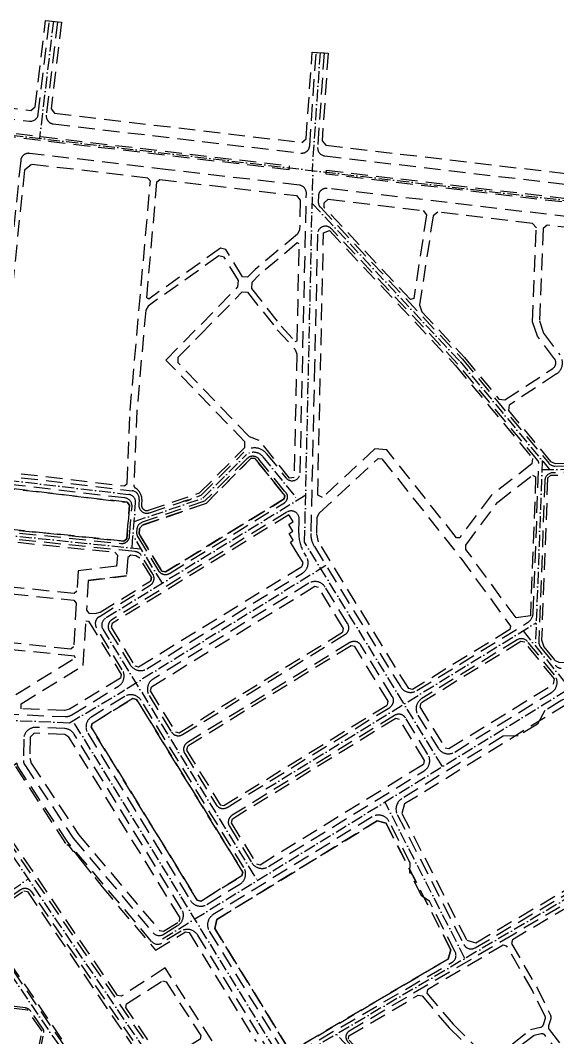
# Model space of a CAD drawing. Header units: metres. Extents: x 566107 to 571261, y 2062953 to 2068466.
# Drawn here: x 570334 to 570737, y 2066411 to 2067174 of the extents above; entities that cross this region are included whole.
import ezdxf

# ---------------------------------------------------------------- set-up
doc = ezdxf.new("R2010")
doc.units = ezdxf.units.M
doc.linetypes.add('ACAD_ISO10W100', pattern=[18.5, 12, -3, 0.5, -3])
doc.linetypes.add('HIDDEN', pattern=[0.375, 0.25, -0.125])
for name, color, linetype in [('LogDg phu', 7, 'CONTINUOUS'), ('TimDg', 222, 'CONTINUOUS'), ('ViaHeSphu', 32, 'CONTINUOUS')]:
    doc.layers.add(name, color=color, linetype=linetype)

msp = doc.modelspace()

# ---------------------------------------------------------------- linework, layer by layer
at = {"layer": 'LogDg phu', "linetype": 'HIDDEN', "ltscale": 50}
for points in [[(570243.164, 2067109.751), (570340.988, 2067098.237, 0.4138712), (570347.648, 2067103.487), (570355.958, 2067173.382), (570361.916, 2067172.674), (570353.608, 2067102.8, 0.414556), (570358.865, 2067096.133), (570544.428, 2067074.291, 0.4284399), (570551.115, 2067079.837), (570555.936, 2067149.756), (570561.922, 2067149.343), (570557.041, 2067078.556, 0.4001289), (570562.326, 2067072.184), (570950.913, 2067026.445, 0.4418911)], [(570535.723, 2067064.743), (570535.373, 2067061.763), (570125.79, 2067109.974, -1), (570126.141, 2067112.953), (570535.723, 2067064.743)], [(570791.689, 2066835.327), (570733.336, 2066834.762, 0.4004952), (570727.399, 2066828.986), (570722.881, 2066708.138, 0.181484), (570724.214, 2066704.138), (570735.261, 2066690.498, 0.2177416), (570739.728, 2066688.278)], [(570409.512, 2066781.78, 0.4207101), (570416.105, 2066787.27), (570417.879, 2066809.416, 0.4033983), (570412.598, 2066815.854), (570318.487, 2066826.916, 0.4198494), (570311.815, 2066821.543), (570309.508, 2066798.029, 0.4129644), (570314.868, 2066791.474), (570409.512, 2066781.78)], [(570373.871, 2066560.886), (570433.635, 2066490.125, 0.3708812), (570441.361, 2066488.885), (570452.126, 2066495.503, 0.4142136), (570455.081, 2066507.884), (570374.611, 2066638.788, 0.2490625), (570367.333, 2066643.067), (570346.047, 2066643.988, 0.4232695), (570336.659, 2066635.108), (570336.462, 2066619.237, 0.1504877), (570337.459, 2066615.849), (570373.843, 2066560.923)]]:
    msp.add_lwpolyline(points, format="xyb", dxfattribs=at)
for points in [[(570548.634, 2067044.161, 0.386712), (570543.337, 2067050.254), (570445.048, 2067061.823), (570341.087, 2067074.06, 0.4185605), (570334.417, 2067068.714), (570310.906, 2066839.802, 0.409928), (570316.174, 2066833.23), (570418.047, 2066821.255, -0.4033983), (570423.328, 2066814.817), (570423.015, 2066810.913, 0.5390397), (570430.922, 2066804.752), (570469.606, 2066817.864), (570501.513, 2066849.829, -0.4511904), (570518.494, 2066849.3), (570533.279, 2066830.981, 0.6989942), (570543.946, 2066834.615)], [(570961.036, 2066991.96, 0.3870674), (570952.208, 2067002.127), (570564.287, 2067047.788, 0.4422605), (570557.587, 2067041.963), (570557.496, 2067037.906, 0.1960962), (570559.114, 2067033.672), (570665.708, 2066919.752), (570730.255, 2066841.946, 0.2257117), (570734.931, 2066839.777), (570791.832, 2066840.329), (570955.199, 2066829.39), (570957.242, 2066831.255)], [(570722.868, 2066841.624, 0.1845216), (570722.064, 2066843.989), (570661.955, 2066916.445), (570567.332, 2067017.571, 0.6721063), (570556.953, 2067013.606), (570554.761, 2066915.625), (570551.935, 2066789.291, 0.1443753), (570554.596, 2066779.462), (570619.124, 2066674.49, 0.4142479), (570631.506, 2066671.536), (570714.409, 2066722.512, 0.2505909), (570718.689, 2066729.842)], [(570722.868, 2066841.624, 0.1845216), (570722.064, 2066843.989), (570661.955, 2066916.445), (570567.332, 2067017.571, 0.6721063), (570556.953, 2067013.606), (570554.761, 2066915.625), (570551.935, 2066789.291, 0.1443753), (570554.596, 2066779.462), (570619.124, 2066674.49, 0.4142479), (570631.506, 2066671.536), (570714.409, 2066722.512, 0.2505909), (570718.689, 2066729.842)], [(570532.13, 2066812.317, 0.4561241), (570533.361, 2066819.767), (570532.303, 2066821.044), (570513.047, 2066844.904, 0.4459912), (570504.131, 2066845.374), (570472.318, 2066813.505), (570425.591, 2066797.665, 0.2995117), (570421.537, 2066792.462), (570421.361, 2066790.27, 0.1591012), (570422.23, 2066786.649), (570437.777, 2066761.359, 0.4142136), (570446.03, 2066759.389)], [(570546.928, 2066774.749, -0.1443753), (570542.937, 2066789.493), (570543.172, 2066800.023, 0.5941185), (570534.032, 2066805.269), (570402.841, 2066724.623, 0.4142136), (570400.872, 2066716.37), (570416.582, 2066690.812, 0.4142136), (570428.963, 2066687.858), (570428.963, 2066687.858), (570545.674, 2066759.603, 0.4142136), (570548.629, 2066771.984), (570546.928, 2066774.749)], [(570546.928, 2066774.749, -0.1443753), (570542.937, 2066789.493), (570543.172, 2066800.023, 0.5941185), (570534.032, 2066805.269), (570402.841, 2066724.623, 0.4142136), (570400.872, 2066716.37), (570416.582, 2066690.812, 0.4142136), (570428.963, 2066687.858), (570428.963, 2066687.858), (570545.674, 2066759.603, 0.4142136), (570548.629, 2066771.984), (570546.928, 2066774.749)], [(570391.242, 2066718.667, -0.4142136), (570393.212, 2066726.921), (570431.548, 2066750.487, 0.4142136), (570433.517, 2066758.74), (570424.865, 2066772.816, 0.2334978), (570420.365, 2066775.642), (570314.431, 2066786.493, 0.4154638), (570307.848, 2066781.11), (570296.111, 2066661.49, 0.4302874), (570301.823, 2066654.91), (570367.773, 2066652.056, 0.1497066), (570372.875, 2066653.38), (570407.665, 2066674.766, 0.4142136), (570410.619, 2066687.147)], [(570562.768, 2066748.982, 0.4142136), (570550.388, 2066751.936), (570433.676, 2066680.191, 0.4142136), (570430.722, 2066667.811), (570447.48, 2066640.55, 0.4142136), (570455.733, 2066638.58), (570577.557, 2066713.467, 0.4142136), (570579.526, 2066721.721)], [(570562.768, 2066748.982, 0.4142136), (570550.388, 2066751.936), (570433.676, 2066680.191, 0.4142136), (570430.722, 2066667.811), (570447.48, 2066640.55, 0.4142136), (570455.733, 2066638.58), (570577.557, 2066713.467, 0.4142136), (570579.526, 2066721.721)], [(570589.476, 2066705.535, 0.4142136), (570581.222, 2066707.504), (570459.399, 2066632.617, 0.4142136), (570457.43, 2066624.363), (570480.996, 2066586.027, 0.4142136), (570489.249, 2066584.058), (570611.073, 2066658.945, 0.4142136), (570613.042, 2066667.199), (570613.042, 2066667.199)], [(570589.476, 2066705.535, 0.4142136), (570581.222, 2066707.504), (570459.399, 2066632.617, 0.4142136), (570457.43, 2066624.363), (570480.996, 2066586.027, 0.4142136), (570489.249, 2066584.058), (570611.073, 2066658.945, 0.4142136), (570613.042, 2066667.199), (570613.042, 2066667.199)], [(570647.417, 2066628.464, 0.4142136), (570659.797, 2066625.51), (570732.291, 2066670.073, 0.4526965), (570734.572, 2066683.405), (570714.484, 2066708.207, 0.3767836), (570706.679, 2066709.541), (570635.17, 2066665.572, 0.4141792), (570632.216, 2066653.192)], [(570647.417, 2066628.464, 0.4142136), (570659.797, 2066625.51), (570732.291, 2066670.073, 0.4526965), (570734.572, 2066683.405), (570714.484, 2066708.207, 0.3767836), (570706.679, 2066709.541), (570635.17, 2066665.572, 0.4141792), (570632.216, 2066653.192)], [(570424.758, 2066664.145, 0.4142136), (570412.378, 2066667.099), (570387.673, 2066651.912, 0.4142136), (570384.719, 2066639.532), (570461.7, 2066514.301, 0.4142136), (570474.081, 2066511.347), (570498.786, 2066526.534, 0.4142136), (570501.74, 2066538.914), (570501.74, 2066538.914)], [(570424.758, 2066664.145, 0.4142136), (570412.378, 2066667.099), (570387.673, 2066651.912, 0.4142136), (570384.719, 2066639.532), (570461.7, 2066514.301, 0.4142136), (570474.081, 2066511.347), (570498.786, 2066526.534, 0.4142136), (570501.74, 2066538.914), (570501.74, 2066538.914)], [(570816.62, 2066562.111), (570821.477, 2066564.466, 0.483224), (570823.521, 2066573.643), (570751.708, 2066662.249, 0.3766507), (570740.002, 2066664.249), (570727.434, 2066656.524), (570721.888, 2066646.382), (570707.366, 2066637.544), (570696.138, 2066637.285), (570620.049, 2066590.512, 0.3915887), (570616.752, 2066578.742), (570666.675, 2066481.261, 0.4314509), (570675.058, 2066478.825)], [(570636.796, 2066611.371, 0.4142136), (570639.75, 2066623.751), (570622.992, 2066651.012, 0.4142136), (570614.738, 2066652.982), (570492.915, 2066578.095, 0.4142136), (570490.946, 2066569.841), (570507.704, 2066542.58, 0.4142136), (570520.084, 2066539.626), (570636.796, 2066611.371)], [(570636.796, 2066611.371, 0.4142136), (570639.75, 2066623.751), (570622.992, 2066651.012, 0.4142136), (570614.738, 2066652.982), (570492.915, 2066578.095, 0.4142136), (570490.946, 2066569.841), (570507.704, 2066542.58, 0.4142136), (570520.084, 2066539.626), (570636.796, 2066611.371)], [(570440.316, 2066482.374, -0.3708812), (570432.59, 2066483.614), (570369.848, 2066557.899), (570332.441, 2066614.372, -0.1254214), (570331.465, 2066617.17), (570303.485, 2066595.524, 0.3968159), (570302.843, 2066591.46), (570464.583, 2066354.386, 0.4190946), (570473.003, 2066352.868), (570520.043, 2066386.121, 0.3955421), (570522.516, 2066398.183), (570467.125, 2066488.29, 0.4142136), (570454.745, 2066491.244)], [(570951.855, 2066603.054, 0.4490303), (570945.295, 2066609.169), (570932.121, 2066607.93), (570914.381, 2066603.477), (570894.212, 2066593.017), (570836.878, 2066564.04), (570819.454, 2066556.818), (570704.352, 2066489.098), (570580.712, 2066416.355, 0.4760071), (570579.549, 2066408.681), (570636.463, 2066346.11, -0.2088885), (570637.746, 2066342.318), (570634.81, 2066308.117, 0.4263828), (570639.57, 2066302.694), (570934.247, 2066289.645, 0.4202752), (570944.686, 2066299.399)], [(570640.994, 2066513.666), (570635.105, 2066517.547), (570626.068, 2066535.389), (570626.478, 2066542.324), (570610.755, 2066573.365, 0.4385352), (570598.013, 2066576.966), (570478.794, 2066503.68, 0.4142136), (570475.84, 2066491.299), (570529.764, 2066403.578, 0.4072513), (570541.96, 2066400.513), (570657.805, 2066467.976, 0.397184), (570660.138, 2066475.872)], [(570342.68, 2066520.647, 0.4164163), (570334.305, 2066522.197), (570309.932, 2066505.299, 0.2199163), (570307.379, 2066500.959), (570306.783, 2066494.933, 0.1761124), (570307.29, 2066492.946), (570374.68, 2066394.146), (570392.36, 2066368.551, 0.4125205), (570400.678, 2066367.004), (570427.672, 2066385.421, 0.4142136), (570429.247, 2066393.759)], [(570393.423, 2066353.197, 0.2045908), (570392.483, 2066357.815), (570384.225, 2066369.771, 0.1932462), (570380.496, 2066372.238), (570355.202, 2066377.437, 0.4142136), (570348.116, 2066372.768), (570346.022, 2066362.581), (570341.125, 2066363.588), (570351.784, 2066415.445, 0.2030585), (570351.324, 2066417.74), (570342.149, 2066431.191, 0.2123235), (570338.002, 2066433.755), (570307.388, 2066437.924, 0.4249838), (570300.607, 2066432.57), (570292.786, 2066353.585, 0.3840613), (570299.137, 2066344.961), (570382.099, 2066327.907, 0.4142136), (570389.185, 2066332.576)]]:
    msp.add_lwpolyline(points, format="xyb", close=True, dxfattribs=at)
msp.add_lwpolyline([(570563.668, 2067061.454), (570945.306, 2067016.533), (570944.955, 2067013.553), (570563.317, 2067058.474), (570563.668, 2067061.454)], dxfattribs=at)
at = {"layer": 'TimDg', "linetype": 'ACAD_ISO10W100', "ltscale": 0.75}
for p, q in [((569996.533, 2067126.699), (570972.009, 2067011.879)), ((570547.287, 2066782.758), (570553.515, 2067061.138)), ((570552.966, 2067036.584), (570663.832, 2066918.099)), ((570663.832, 2066918.099), (570730.912, 2066837.238)), ((570158.925, 2066848.693), (570415.323, 2066818.554)), ((570470.962, 2066815.684), (570502.679, 2066847.458)), ((570516.053, 2066846.752), (570542.176, 2066814.384)), ((570725.452, 2066843.821), (570720.278, 2066705.43)), ((570725.203, 2066837.183), (570791.665, 2066837.827)), ((570548.076, 2066818.01), (570398.026, 2066725.772)), ((570419.491, 2066798.237), (570470.962, 2066815.684)), ((570417.903, 2066778.407), (570420.603, 2066812.116)), ((570306.198, 2066789.849), (570424.796, 2066777.701)), ((570440.622, 2066751.956), (570418.647, 2066787.704)), ((570650.653, 2066614.607), (570547.287, 2066782.758)), ((570563.3, 2066765.303), (570411.692, 2066671.514)), ((570396.057, 2066717.519), (570511.792, 2066529.246)), ((570518.314, 2066597.816), (570720.912, 2066722.407)), ((570711.073, 2066716.356), (570833.274, 2066565.58)), ((570440.838, 2066485.63), (570761.998, 2066683.052)), ((570371.132, 2066647.407), (570411.692, 2066671.514)), ((570292.551, 2066650.807), (570371.132, 2066647.407)), ((570532.192, 2066391.035), (570373.669, 2066648.914)), ((570466.853, 2066344.847), (570288.807, 2066605.824)), ((570667.521, 2066470.834), (570607.481, 2066588.068)), ((570831.688, 2066567.536), (570532.906, 2066391.54)), ((570304.329, 2066505.673), (570340.174, 2066530.525)), ((570303.143, 2066493.701), (570372.199, 2066392.459)), ((570635.577, 2066343.368), (570571.229, 2066414.113))]:
    msp.add_line(p, q, dxfattribs=at)
for points in [[(570358.937, 2067173.028), (570348.503, 2067085.27)], [(570558.929, 2067149.55), (570552.839, 2067061.218)]]:
    msp.add_lwpolyline(points, dxfattribs=at)
for centre, radius, start, end in [((570509.049, 2066841.1), 9, 38.905189, 135.050995), ((570414.622, 2066812.595), 6, 355.419572, 83.295824), ((570457.418, 2066821.606), 8, 263.938204, 311.033895), ((570401.169, 2066720.661), 6, 121.579812, 211.579812)]:
    msp.add_arc(centre, radius, start, end, dxfattribs=at)
at = {"layer": 'ViaHeSphu', "linetype": 'HIDDEN', "ltscale": 50}
for points in [[(570245.094, 2067117.579), (570341.926, 2067106.182), (570345.26, 2067108.81), (570352.979, 2067173.736), (570364.895, 2067172.32), (570357.177, 2067107.407), (570359.802, 2067104.078), (570545.271, 2067082.247), (570548.457, 2067084.889), (570552.943, 2067149.962), (570564.915, 2067149.137), (570560.388, 2067083.485), (570563.161, 2067080.141), (570947.06, 2067034.954)], [(570600.035, 2066852.734), (570560.632, 2066816.255), (570557.075, 2066817.857), (570561.474, 2067014.524), (570565.872, 2067016.204), (570660.454, 2066915.122), (570718.192, 2066845.524), (570717.729, 2066841.387), (570687.052, 2066817.798), (570663.541, 2066786.109), (570661.107, 2066786.07), (570608.843, 2066852.055), (570600.035, 2066852.734)], [(570526.666, 2066941.967), (570540.136, 2066927.198), (570541.438, 2066923.721), (570539.37, 2066831.257), (570536.042, 2066830.741), (570513.237, 2066858.999), (570505.997, 2066861.584), (570452.38, 2066917.031), (570452.4, 2066921.324), (570468.944, 2066938.118), (570500.564, 2066970.218), (570504.529, 2066970), (570526.666, 2066941.967)], [(570443.017, 2066760.472), (570440.266, 2066761.128), (570423.25, 2066788.809), (570423.581, 2066792.933), (570425.635, 2066795.568), (570473.403, 2066811.761), (570507.281, 2066845.698), (570509.95, 2066845.557), (570532.397, 2066817.743), (570531.949, 2066815.14), (570443.017, 2066760.472)], [(570556.433, 2066789.191), (570556.7, 2066801.118), (570558.213, 2066804.476), (570602.546, 2066845.52), (570605.255, 2066845.311), (570664.384, 2066770.659), (570701.626, 2066719.884), (570701.105, 2066717.224), (570628.079, 2066672.334), (570625.328, 2066672.99), (570557.63, 2066783.12), (570556.425, 2066788.809)], [(570411.817, 2066783.554), (570314.596, 2066793.513), (570311.9, 2066796.809), (570314.31, 2066821.367), (570317.582, 2066824.002), (570414.127, 2066812.654), (570415.953, 2066810.427), (570413.944, 2066785.346), (570411.795, 2066783.557), (570314.596, 2066793.513)], [(570423.25, 2066788.809), (570423.581, 2066792.933), (570425.635, 2066795.568)], [(570310.435, 2066781.872), (570313.717, 2066784.556), (570405.106, 2066775.195), (570406.936, 2066772.997), (570406.271, 2066764.706), (570377.438, 2066761.246), (570376.554, 2066746.025), (570374.449, 2066744.232), (570309.405, 2066750.895), (570307.611, 2066753.089), (570310.435, 2066781.872)], [(570385.037, 2066754.1), (570383.738, 2066731.733), (570385.618, 2066729.62), (570390.211, 2066729.354), (570393.911, 2066730.285), (570431.942, 2066753.664), (570432.599, 2066756.415), (570423.833, 2066770.675), (570420.796, 2066772.582), (570416.965, 2066772.975), (570414.816, 2066771.185), (570413.723, 2066757.543), (570385.037, 2066754.1), (570413.723, 2066757.543)], [(570432.599, 2066756.415), (570431.942, 2066753.664)], [(570409.798, 2066683.708), (570409.142, 2066680.957), (570371.048, 2066657.54), (570367.346, 2066656.579), (570334.743, 2066657.989), (570334.79, 2066661.742), (570381.335, 2066690.354), (570383.285, 2066723.728), (570385.252, 2066723.621), (570409.793, 2066683.697)], [(570314.811, 2066658.852), (570375.349, 2066696.065), (570375.063, 2066697.317), (570304.854, 2066704.508), (570302.669, 2066702.722), (570298.85, 2066663.799), (570302.454, 2066659.627), (570315.091, 2066659.024)], [(570636.569, 2066616.514), (570637.225, 2066619.265), (570618.373, 2066649.934), (570615.622, 2066650.59), (570492.946, 2066575.179), (570492.29, 2066572.428), (570511.143, 2066541.759), (570513.894, 2066541.103), (570636.569, 2066616.514)], [(570342.361, 2066617.141), (570377.703, 2066563.787), (570438.505, 2066491.799), (570441.499, 2066491.318), (570453.209, 2066498.516), (570453.865, 2066501.268), (570370.573, 2066636.764), (570367.528, 2066638.554), (570344.513, 2066639.55), (570341.479, 2066636.68), (570341.282, 2066620.808)], [(570478.034, 2066409.164), (570442.732, 2066463.708), (570409.87, 2066442.566), (570407.061, 2066443.136), (570304.078, 2066594.086), (570330.572, 2066614.583), (570369.021, 2066555.648), (570369.803, 2066556.215), (570373.856, 2066550.922), (570374.247, 2066551.201), (570377.095, 2066547.681), (570379.605, 2066544.583), (570389.912, 2066531.389), (570395.419, 2066524.451), (570435.508, 2066477.071), (570457.922, 2066490.849), (570460.673, 2066490.193), (570510.856, 2066408.557)], [(570656.861, 2066477.39), (570654.831, 2066470.405), (570541.002, 2066403.435), (570534.074, 2066405.159), (570479.935, 2066493.23), (570481.576, 2066500.108), (570601.782, 2066574.001), (570608.321, 2066572.169), (570656.861, 2066477.39)], [(570310.091, 2066502.976), (570336.702, 2066521.425), (570339.473, 2066520.912), (570428.591, 2066390.285), (570428.066, 2066387.505), (570397.789, 2066366.849), (570395, 2066367.368), (570375.917, 2066394.995), (570310.226, 2066491.303), (570309.296, 2066494.946), (570310.091, 2066502.976)]]:
    msp.add_lwpolyline(points, dxfattribs=at)
for points in [[(570431.643, 2067053.332), (570429.832, 2067055.558), (570342.653, 2067065.82), (570337.186, 2067061.417), (570314.289, 2066838.486), (570316.071, 2066836.262), (570412.138, 2066824.97), (570414.209, 2066826.735), (570416.527, 2066881.494)], [(570430.416, 2066964.903), (570428.958, 2066965.741), (570436.611, 2067052.748), (570438.773, 2067054.506), (570541.107, 2067042.461), (570544.02, 2067039.111), (570543.521, 2067016.82), (570541.94, 2067013.541), (570510.107, 2066987.03), (570504.368, 2066981.204), (570500.702, 2066981.629), (570488.232, 2067002.097), (570484.222, 2067002.927)], [(570638.643, 2067027.961), (570629.11, 2066965.241), (570626.609, 2066964.465), (570561.901, 2067033.62), (570561.977, 2067036.997), (570565.024, 2067039.646), (570636.114, 2067031.278)], [(570541.791, 2067006.911), (570513.496, 2066983.345), (570507.604, 2066977.364), (570507.358, 2066972.872), (570529.718, 2066944.557), (570540.265, 2066932.992), (570541.658, 2066933.514), (570543.283, 2067006.191)], [(570531.949, 2066815.14), (570532.397, 2066817.743), (570509.95, 2066845.557), (570507.281, 2066845.698), (570473.403, 2066811.761), (570425.635, 2066795.568), (570423.581, 2066792.933), (570423.25, 2066788.809), (570440.266, 2066761.128), (570443.017, 2066760.472)], [(570705.793, 2066726.038), (570668.148, 2066777.363), (570668.157, 2066780.582), (570692.093, 2066812.843), (570718.232, 2066832.943), (570720.498, 2066831.774), (570716.598, 2066727.455)], [(570753.607, 2066694.331), (570757.786, 2066831), (570755.847, 2066832.98), (570731.54, 2066832.744), (570729.465, 2066830.726), (570724.935, 2066709.561), (570726.711, 2066704.232), (570734.626, 2066694.459), (570737.884, 2066692.84), (570751.547, 2066692.396)], [(570415.953, 2066810.427), (570414.127, 2066812.654), (570317.582, 2066824.002), (570314.31, 2066821.367), (570311.9, 2066796.809), (570314.596, 2066793.513), (570411.795, 2066783.557), (570413.944, 2066785.346)], [(570545.449, 2066764.75), (570546.104, 2066767.497), (570543.037, 2066772.487), (570536.676, 2066782.835), (570538.806, 2066784.145), (570535.663, 2066789.257), (570538.475, 2066790.986), (570535.332, 2066796.097), (570538.664, 2066798.145), (570535.523, 2066803.254), (570402.881, 2066721.716), (570402.224, 2066718.965), (570420.03, 2066690), (570422.781, 2066689.344)], [(570308.917, 2066745.918), (570374.159, 2066739.236), (570376.032, 2066737.035), (570374.14, 2066704.446), (570372.034, 2066702.653), (570305.342, 2066709.484), (570303.548, 2066711.679), (570306.732, 2066744.132)], [(570431.542, 2066671.25), (570450.395, 2066640.581), (570453.146, 2066639.925), (570575.821, 2066715.335), (570576.478, 2066718.086), (570557.625, 2066748.755), (570554.874, 2066749.412), (570432.199, 2066674.001)], [(570652.56, 2066628.691), (570655.311, 2066628.035), (570733.892, 2066676.34), (570734.559, 2066680.242), (570712.318, 2066707.703), (570709.356, 2066708.21), (570634.364, 2066662.111), (570633.707, 2066659.36)], [(570483.911, 2066586.059), (570486.662, 2066585.402), (570609.337, 2066660.813), (570609.994, 2066663.564), (570584.857, 2066704.456), (570582.106, 2066705.112), (570459.43, 2066629.702), (570458.774, 2066626.95)], [(570500.92, 2066535.475), (570500.263, 2066532.724), (570469.594, 2066513.871), (570466.843, 2066514.528), (570387.243, 2066644.018), (570387.899, 2066646.769), (570418.568, 2066665.622), (570421.319, 2066664.966)], [(570421.319, 2066664.966), (570418.568, 2066665.622), (570387.899, 2066646.769), (570387.243, 2066644.018), (570466.843, 2066514.528), (570469.594, 2066513.871), (570500.263, 2066532.724), (570500.92, 2066535.475)], [(570370.573, 2066636.764), (570367.528, 2066638.554), (570344.513, 2066639.55), (570341.479, 2066636.68), (570341.282, 2066620.808), (570342.361, 2066617.141), (570377.703, 2066563.787), (570438.505, 2066491.799), (570441.499, 2066491.318), (570453.209, 2066498.516), (570453.865, 2066501.268)], [(570654.831, 2066470.405), (570656.861, 2066477.39), (570608.321, 2066572.169), (570601.782, 2066574.001), (570481.576, 2066500.108), (570479.935, 2066493.23), (570534.074, 2066405.159), (570541.002, 2066403.435)], [(570469.474, 2066413.187), (570468.875, 2066410.431), (570443.053, 2066393.926), (570440.241, 2066394.501), (570413.262, 2066434.047), (570413.817, 2066436.781), (570440.649, 2066454.044), (570443.417, 2066453.447)], [(570632.43, 2066443.302), (570635.443, 2066442.788), (570655.597, 2066418.884), (570682.142, 2066392.898), (570682.242, 2066390.004), (570642.217, 2066344.969), (570639.542, 2066344.954), (570580.136, 2066410.265), (570580.514, 2066412.758)], [(570298.071, 2066351.305), (570385.756, 2066333.281), (570388.118, 2066334.837), (570391.938, 2066353.422), (570391.204, 2066357.027), (570383.1, 2066368.759), (570380.005, 2066370.807), (570352.451, 2066376.472), (570350.089, 2066374.915), (570347.492, 2066362.279), (570339.655, 2066363.89), (570350.443, 2066416.369), (570339.782, 2066431.999), (570305.533, 2066436.663), (570303.355, 2066434.942), (570295.428, 2066354.895)]]:
    msp.add_lwpolyline(points, close=True, dxfattribs=at)
for points in [[(570647.042, 2067029.992), (570643.611, 2067027.376), (570633.461, 2066960.591), (570635.059, 2066955.434), (570667.209, 2066921.075), (570692.972, 2066890.02), (570697.396, 2066889.357), (570733.376, 2066912.96, 0.4329713), (570734.631, 2066920.144), (570721.971, 2066936.998), (570718.24, 2066947.754), (570721.028, 2067018.271), (570718.167, 2067021.62)], [(570497.264, 2066973.992), (570497.808, 2066978.691), (570487.044, 2066996.359), (570483.033, 2066997.19), (570429.956, 2066959.68), (570428.148, 2066956.534), (570421.518, 2066881.169), (570419.175, 2066825.819, 0.2714583), (570420.597, 2066823.139, -0.2611161), (570425.321, 2066814.657), (570425.008, 2066810.754, 0.5390434), (570430.28, 2066806.646), (570468.521, 2066819.608), (570502.522, 2066853.67), (570502.556, 2066857.95), (570443.308, 2066919.22)]]:
    msp.add_lwpolyline(points, format="xyb", close=True, dxfattribs=at)
for points in [[(570738.629, 2066923.147, -0.4329713), (570736.118, 2066908.78), (570700.609, 2066885.484), (570700.016, 2066881.53), (570731.732, 2066843.298), (570735.009, 2066841.778), (570764.217, 2066842.061), (570766.264, 2066844.08), (570770.189, 2067013.492), (570768.249, 2067015.725), (570729.107, 2067020.332), (570726.009, 2067017.685), (570723.273, 2066948.5), (570726.438, 2066939.376), (570738.629, 2066923.147)], [(570815.42, 2066564.864), (570822.697, 2066568.391), (570823.237, 2066570.817), (570751.02, 2066659.92), (570743.613, 2066661.186), (570622.264, 2066586.591), (570620.284, 2066579.523), (570668.948, 2066484.502), (570675.537, 2066482.587), (570814.994, 2066564.636, -0.0201166), (570815.42, 2066564.864)], [(570776.456, 2066421.282), (570799.152, 2066420.555), (570828.173, 2066438.067), (570828.892, 2066441.979), (570769.329, 2066518.096), (570761.938, 2066519.498), (570703.116, 2066484.89), (570702.387, 2066482.141), (570721.552, 2066448.705), (570731.839, 2066427.866, -0.1999795), (570731.986, 2066425.563), (570730.188, 2066420.33, 0.2526136), (570730.653, 2066417.518), (570740.725, 2066404.507, 0.3682723), (570744.534, 2066403.71), (570776.967, 2066421.404)], [(570718.02, 2066446.823), (570698.939, 2066480.113), (570696.221, 2066480.834), (570639.374, 2066447.388), (570638.94, 2066444.845), (570658.532, 2066421.608), (570685.252, 2066395.451), (570688.256, 2066395.285), (570716.621, 2066417.503), (570724.103, 2066419.253, 0.2580418), (570726.257, 2066421.199), (570727.662, 2066425.287, 0.1999795), (570727.515, 2066427.59), (570718.02, 2066446.823)], [(570687.287, 2066388.154), (570639.799, 2066334.723), (570638.3, 2066331.235), (570636.549, 2066310.834), (570638.376, 2066308.753), (570710.412, 2066305.563), (570713.272, 2066307.279), (570718.567, 2066318.366), (570739.471, 2066343.267), (570799.017, 2066390.263), (570799.777, 2066393.331), (570790.567, 2066414.129, 0.2880657), (570787.92, 2066415.912), (570778.744, 2066416.206, 0.1336468), (570777.211, 2066415.841), (570742.7, 2066397.014), (570739.72, 2066397.638), (570727.703, 2066413.16, 0.2934406), (570724.648, 2066414.245), (570719.48, 2066413.037, 0.109124), (570718.314, 2066412.477), (570687.418, 2066388.277)]]:
    msp.add_lwpolyline(points, format="xyb", dxfattribs=at)

doc.saveas('drawing.dxf')
